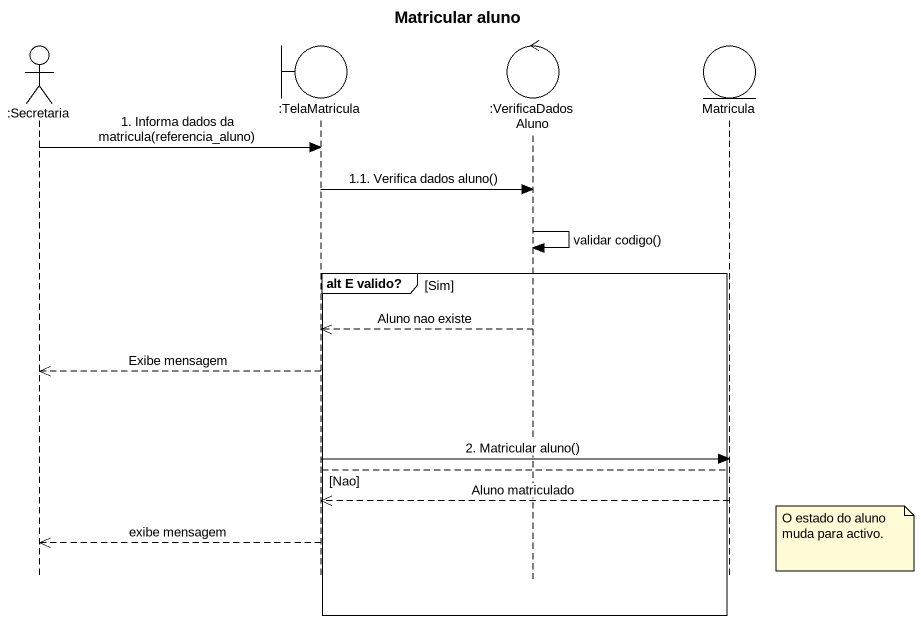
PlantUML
@startuml
title Matricular aluno
hide footbox
actor ":Secretaria" as Secretaria
boundary ":TelaMatricula" as TelaMatricula
control ":VerificaDadosAluno" as VerificaDadosAluno
entity Matricula

Secretaria -> TelaMatricula : 1. Informa dados da matricula(referencia_aluno)
TelaMatricula -> VerificaDadosAluno : 1.1. Verifica dados aluno()
VerificaDadosAluno -> VerificaDadosAluno : validar codigo()
group alt E valido? [Sim]
  VerificaDadosAluno -->> TelaMatricula : Aluno nao existe
  TelaMatricula -->> Secretaria : Exibe mensagem
  TelaMatricula -> Matricula : 2. Matricular aluno()
else Nao
  Matricula -->> TelaMatricula : Aluno matriculado
  note right of Matricula : O estado do aluno muda para activo.
  TelaMatricula -->> Secretaria : exibe mensagem
end
@enduml
